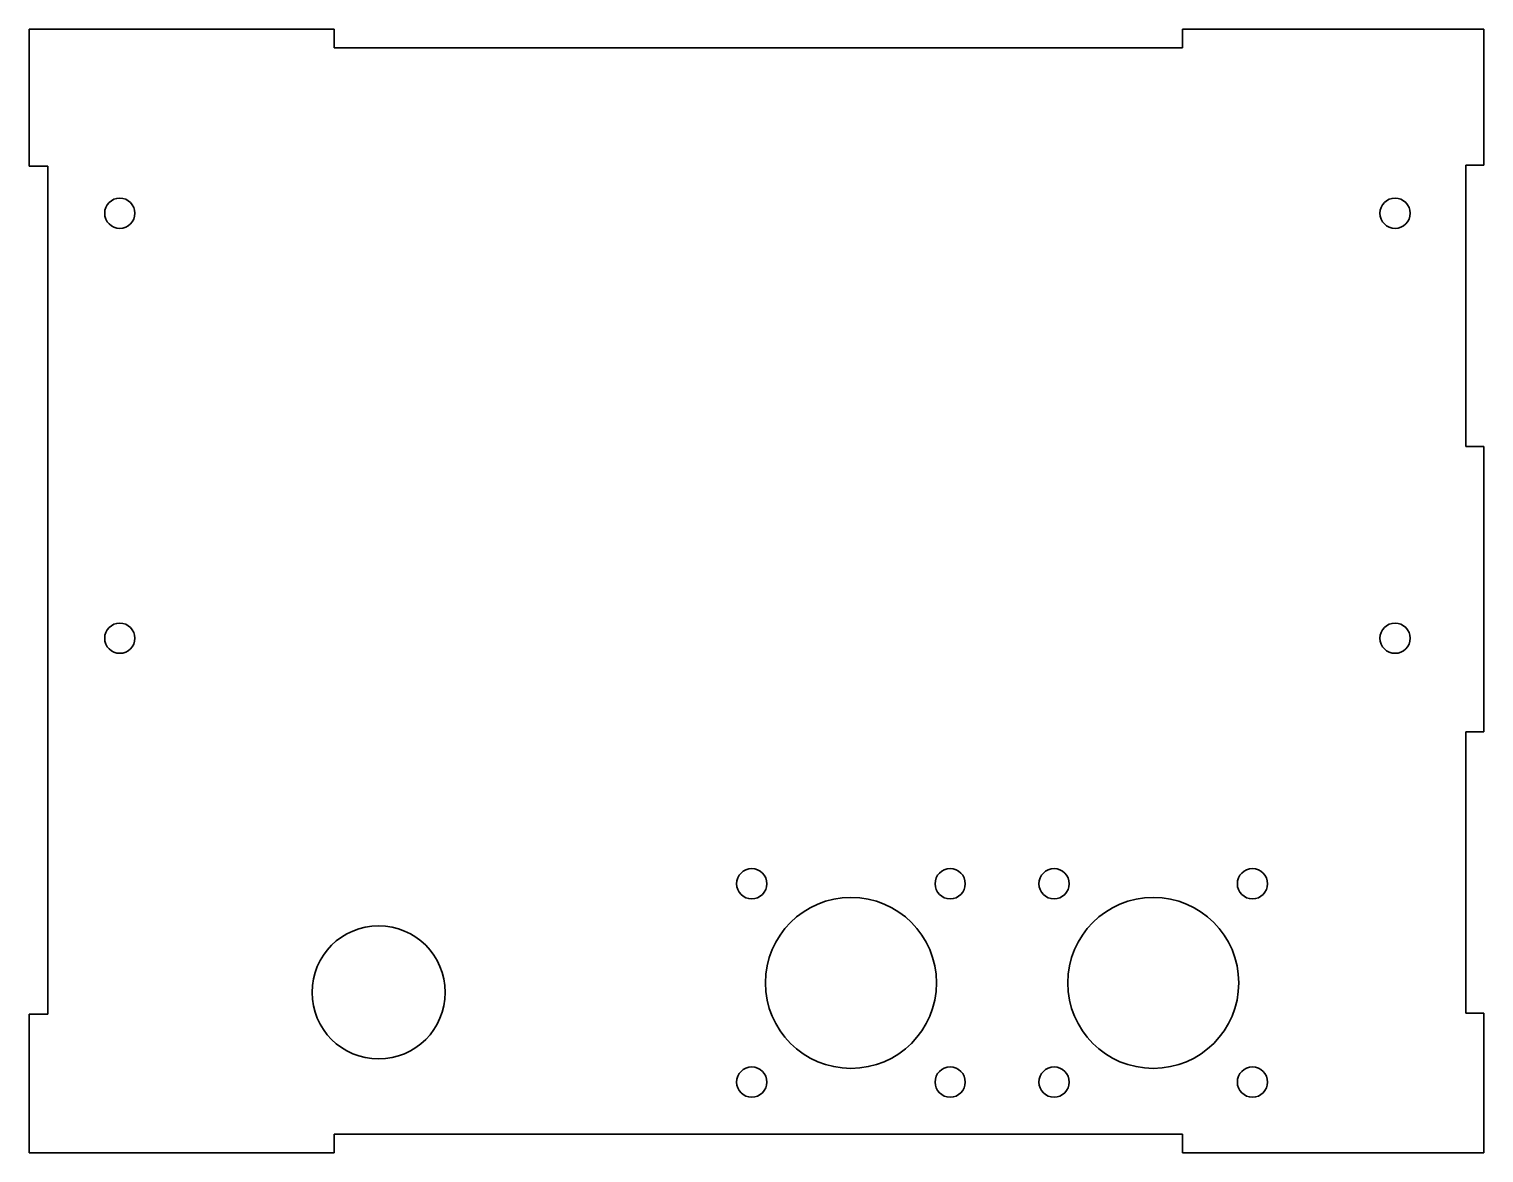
# Model space of a CAD drawing. Extents: x 518 to 672, y 361 to 480.
import ezdxf

# ---------------------------------------------------------------- set-up
doc = ezdxf.new("R2010")
doc.units = 0

msp = doc.modelspace()

# ---------------------------------------------------------------- linework, layer by layer
at = {"color": 7, "lineweight": 35}
for p, q in [((549.799988, 480), (517.5, 480)), ((517.5, 465.5), (517.5, 480)), ((517.5, 478), (517.5, 480)), ((549.799988, 480), (549.799988, 478)), ((671.5, 480), (639.599976, 480)), ((639.599976, 480), (639.599976, 478)), ((671.5, 480), (671.5, 465.600006)), ((639.599976, 478), (549.799988, 478)), ((517.5, 465.5), (519.5, 465.5)), ((519.5, 465.5), (519.5, 375.700012)), ((669.599976, 465.600006), (669.599976, 435.799988)), ((671.5, 465.600006), (669.599976, 465.600006)), ((671.5, 435.799988), (669.599976, 435.799988)), ((671.5, 435.799988), (671.5, 405.600006)), ((669.599976, 405.600006), (669.599976, 375.800018)), ((671.5, 405.600006), (669.599976, 405.600006)), ((671.5, 375.800018), (669.599976, 375.800018)), ((671.5, 375.800018), (671.5, 361)), ((517.5, 361), (517.5, 375.700012)), ((517.5, 375.700012), (519.5, 375.700012)), ((549.799988, 361), (549.799988, 363)), ((639.599976, 363), (549.799988, 363)), ((639.599976, 361), (639.599976, 363)), ((517.5, 361), (549.799988, 361)), ((639.599976, 361), (671.5, 361))]:
    msp.add_line(p, q, dxfattribs=at)
for centre, radius in [((527.099976, 460.5), 1.6), ((662.099976, 460.5), 1.6), ((527.099976, 415.5), 1.6), ((662.099976, 415.5), 1.6), ((594, 389.5), 1.6), ((615, 389.5), 1.6), ((626, 389.5), 1.6), ((647, 389.5), 1.6), ((604.5, 379), 9.05), ((636.5, 379), 9.05), ((554.5, 378), 7.05), ((594, 368.5), 1.6), ((615, 368.5), 1.6), ((626, 368.5), 1.6), ((647, 368.5), 1.6)]:
    msp.add_circle(centre, radius, dxfattribs=at)

doc.saveas('drawing.dxf')
